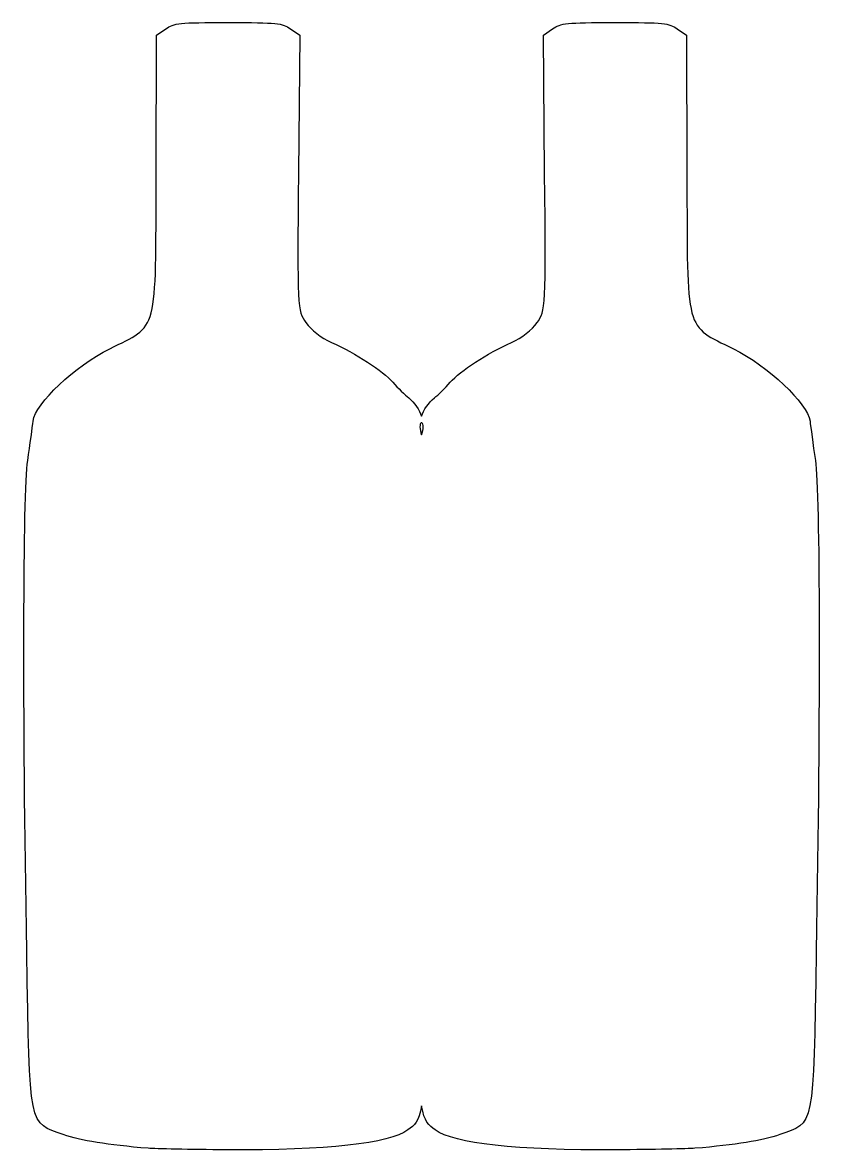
# Model space of a CAD drawing. Header units: centimetres. Extents: x -5 to 2.6, y -5.5 to 5.2.
import ezdxf

# ---------------------------------------------------------------- set-up
doc = ezdxf.new("R2010")
doc.units = ezdxf.units.CM
doc.header["$MEASUREMENT"] = 0
doc.layers.add('Layer 1', color=7, linetype='Continuous')

msp = doc.modelspace()

# ---------------------------------------------------------------- linework, layer by layer
at = {"layer": 'Layer 1'}
for points, knots in [([(-3.02535, 5.18253), (-3.49932, 5.18253), (-3.53643, 5.17868), (-3.61983, 5.12217), (-3.61983, 5.12217), (-3.61983, 5.12217), (-3.7083, 5.06181), (-3.7083, 5.06181), (-3.7083, 5.06181), (-3.7083, 5.06181), (-3.71161, 3.74633), (-3.71161, 3.74633), (-3.71161, 3.74633), (-3.71501, 2.20709), (-3.68786, 2.30905), (-4.15396, 2.07863), (-4.15396, 2.07863), (-4.48134, 1.91679), (-4.86354, 1.55675), (-4.88322, 1.39072), (-4.88322, 1.39072), (-4.88957, 1.33713), (-4.91226, 1.16814), (-4.93448, 1.01534), (-4.93448, 1.01534), (-4.97919, 0.70778), (-4.9836, -1.3494), (-4.94357, -3.65456), (-4.94357, -3.65456), (-4.91411, -5.35164), (-4.92705, -5.28449), (-4.59548, -5.39833), (-4.59548, -5.39833), (-4.42582, -5.45658), (-4.17789, -5.49658), (-3.78685, -5.52896), (-3.78685, -5.52896), (-3.72242, -5.5343), (-3.38774, -5.54084), (-3.04354, -5.54302), (-3.04354, -5.54302), (-2.08112, -5.54912), (-1.49603, -5.48509), (-1.31382, -5.35368), (-1.31382, -5.35368), (-1.25216, -5.30921), (-1.21094, -5.2762), (-1.18401, -5.12548), (-1.18401, -5.12548), (-1.15708, -5.27605), (-1.11666, -5.30923), (-1.05503, -5.35368), (-1.05503, -5.35368), (-0.87282, -5.48509), (-0.28772, -5.54912), (0.67469, -5.54302), (0.67469, -5.54302), (1.0189, -5.54084), (1.35357, -5.5343), (1.418, -5.52896), (1.418, -5.52896), (1.80904, -5.49658), (2.05698, -5.45658), (2.22663, -5.39833), (2.22663, -5.39833), (2.5582, -5.28449), (2.54443, -5.35164), (2.5739, -3.65456), (2.5739, -3.65456), (2.61393, -1.3494), (2.61035, 0.70778), (2.56563, 1.01534), (2.56563, 1.01534), (2.54342, 1.16814), (2.52072, 1.33713), (2.51437, 1.39072), (2.51437, 1.39072), (2.49469, 1.55675), (2.11249, 1.91679), (1.78511, 2.07863), (1.78511, 2.07863), (1.31901, 2.30905), (1.34616, 2.20709), (1.34276, 3.74633), (1.34276, 3.74633), (1.34276, 3.74633), (1.33945, 5.06181), (1.33945, 5.06181), (1.33945, 5.06181), (1.33945, 5.06181), (1.25098, 5.12217), (1.25098, 5.12217), (1.25098, 5.12217), (1.16758, 5.17868), (1.13047, 5.18253), (0.6565, 5.18253), (0.6565, 5.18253), (0.18476, 5.18253), (0.14544, 5.1784), (0.06367, 5.12299), (0.06367, 5.12299), (0.06367, 5.12299), (-0.02398, 5.06346), (-0.02398, 5.06346), (-0.02398, 5.06346), (-0.02398, 5.06346), (-0.0124, 3.75295), (-0.0124, 3.75295), (-0.0124, 3.75295), (-0.0009, 2.46393), (-0.00206, 2.44151), (-0.08351, 2.32751), (-0.08351, 2.32751), (-0.13366, 2.25731), (-0.22967, 2.18328), (-0.3266, 2.13982), (-0.3266, 2.13982), (-0.55953, 2.03538), (-0.81487, 1.86959), (-0.91199, 1.75948), (-0.91199, 1.75948), (-0.95856, 1.70667), (-1.02596, 1.63976), (-1.06247, 1.61065), (-1.06247, 1.61065), (-1.1154, 1.56845), (-1.16546, 1.49339), (-1.18484, 1.43867), (-1.18484, 1.43867), (-1.20428, 1.49336), (-1.25354, 1.56852), (-1.30638, 1.61065), (-1.30638, 1.61065), (-1.34289, 1.63976), (-1.41029, 1.70667), (-1.45686, 1.75948), (-1.45686, 1.75948), (-1.55398, 1.86959), (-1.80932, 2.03538), (-2.04225, 2.13982), (-2.04225, 2.13982), (-2.13918, 2.18328), (-2.23518, 2.25731), (-2.28534, 2.32751), (-2.28534, 2.32751), (-2.36679, 2.44151), (-2.36795, 2.46393), (-2.35645, 3.75295), (-2.35645, 3.75295), (-2.35645, 3.75295), (-2.34487, 5.06346), (-2.34487, 5.06346), (-2.34487, 5.06346), (-2.34487, 5.06346), (-2.43251, 5.12299), (-2.43251, 5.12299), (-2.43251, 5.12299), (-2.51429, 5.1784), (-2.55361, 5.18253), (-3.02535, 5.18253)], [0, 0, 0, 0, 0.02439024, 0.02439024, 0.02439024, 0.02439024, 0.04878049, 0.04878049, 0.04878049, 0.04878049, 0.07317073, 0.07317073, 0.07317073, 0.07317073, 0.09756098, 0.09756098, 0.09756098, 0.09756098, 0.12195122, 0.12195122, 0.12195122, 0.12195122, 0.14634146, 0.14634146, 0.14634146, 0.14634146, 0.17073171, 0.17073171, 0.17073171, 0.17073171, 0.19512195, 0.19512195, 0.19512195, 0.19512195, 0.2195122, 0.2195122, 0.2195122, 0.2195122, 0.24390244, 0.24390244, 0.24390244, 0.24390244, 0.26829268, 0.26829268, 0.26829268, 0.26829268, 0.29268293, 0.29268293, 0.29268293, 0.29268293, 0.31707317, 0.31707317, 0.31707317, 0.31707317, 0.34146341, 0.34146341, 0.34146341, 0.34146341, 0.36585366, 0.36585366, 0.36585366, 0.36585366, 0.3902439, 0.3902439, 0.3902439, 0.3902439, 0.41463415, 0.41463415, 0.41463415, 0.41463415, 0.43902439, 0.43902439, 0.43902439, 0.43902439, 0.46341463, 0.46341463, 0.46341463, 0.46341463, 0.48780488, 0.48780488, 0.48780488, 0.48780488, 0.51219512, 0.51219512, 0.51219512, 0.51219512, 0.53658537, 0.53658537, 0.53658537, 0.53658537, 0.56097561, 0.56097561, 0.56097561, 0.56097561, 0.58536585, 0.58536585, 0.58536585, 0.58536585, 0.6097561, 0.6097561, 0.6097561, 0.6097561, 0.63414634, 0.63414634, 0.63414634, 0.63414634, 0.65853659, 0.65853659, 0.65853659, 0.65853659, 0.68292683, 0.68292683, 0.68292683, 0.68292683, 0.70731707, 0.70731707, 0.70731707, 0.70731707, 0.73170732, 0.73170732, 0.73170732, 0.73170732, 0.75609756, 0.75609756, 0.75609756, 0.75609756, 0.7804878, 0.7804878, 0.7804878, 0.7804878, 0.80487805, 0.80487805, 0.80487805, 0.80487805, 0.82926829, 0.82926829, 0.82926829, 0.82926829, 0.85365854, 0.85365854, 0.85365854, 0.85365854, 0.87804878, 0.87804878, 0.87804878, 0.87804878, 0.90243902, 0.90243902, 0.90243902, 0.90243902, 0.92682927, 0.92682927, 0.92682927, 0.92682927, 0.95121951, 0.95121951, 0.95121951, 0.95121951, 1, 1, 1, 1]), ([(-1.18401, 1.37583), (-1.18286, 1.37496), (-1.18211, 1.37394), (-1.1807, 1.37335), (-1.1807, 1.37335), (-1.1639, 1.36631), (-1.16562, 1.31568), (-1.18401, 1.25842), (-1.18401, 1.25842), (-1.20248, 1.31577), (-1.20498, 1.36631), (-1.18814, 1.37335), (-1.18814, 1.37335), (-1.1865, 1.37404), (-1.18531, 1.37476), (-1.18401, 1.37583)], [0, 0, 0, 0, 0.2, 0.2, 0.2, 0.2, 0.4, 0.4, 0.4, 0.4, 0.6, 0.6, 0.6, 0.6, 1, 1, 1, 1])]:
    msp.add_open_spline(points, degree=3, knots=knots, dxfattribs=at)

doc.saveas('drawing.dxf')
